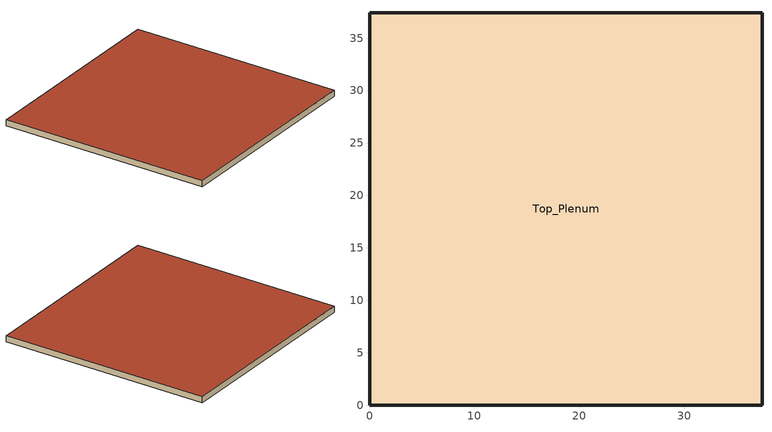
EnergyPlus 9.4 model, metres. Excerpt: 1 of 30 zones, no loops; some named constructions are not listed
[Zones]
Top_Plenum
 wall outside (SGP_Exterior_Wall): 0,0 37.42,0 37.42,37.42 0,37.42 0,0 z77.2:78.3
 roof outside (SGP_Roof): 0,37.42 0,0 37.42,0 37.42,37.42 z78.3
[Schedule:Compact]
Sch_Chiller: Through: 12/31, For: Weekdays, Until: 01:00, 0, Until: 02:00, 0, Until: 03:00, 0, Until: 04:00, 0, Until: 05:00, 0, Until: 06:00, 0, Until: 07:30, 0, Until: 08:00, 1, Until: 09:00, 1, Until: 10:00, 1, Until: 11:00, 1, Until: 12:00, 1, Until: 13:00, 1, Until: 14:00, 1, Until: 15:00, 1, Until: 16:00, 1, Until: 17:00, 1, Until: 18:00, 1, Until: 19:00, 0, Until: 20:00, 0, Until: 21:00, 0, Until: 22:00, 0, Until: 23:00, 0, Until: 24:00, 0, For: Saturday, Until: 01:00, 0, Until: 02:00, 0, Until: 03:00, 0, Until: 04:00, 0, Until: 05:00, 0, Until: 06:00, 0, Until: 07:30, 0, Until: 08:00, 1, Until: 09:00, 1, Until: 10:00, 1, Until: 11:00, 1, Until: 12:00, 1, Until: 13:00, 1, Until: 14:00, 0, Until: 15:00, 0, Until: 16:00, 0, Until: 17:00, 0, Until: 18:00, 0, Until: 19:00, 0, Until: 20:00, 0, Until: 21:00, 0, Until: 22:00, 0, Until: 23:00, 0, Until: 24:00, 0, For: Sunday Holidays, Until: 01:00, 0, Until: 02:00, 0, Until: 03:00, 0, Until: 04:00, 0, Until: 05:00, 0, Until: 06:00, 0, Until: 07:00, 0, Until: 08:00, 0, Until: 09:00, 0, Until: 10:00, 0, Until: 11:00, 0, Until: 12:00, 0, Until: 13:00, 0, Until: 14:00, 0, Until: 15:00, 0, Until: 16:00, 0, Until: 17:00, 0, Until: 18:00, 0, Until: 19:00, 0, Until: 20:00, 0, Until: 21:00, 0, Until: 22:00, 0, Until: 23:00, 0, Until: 24:00, 0, For: SummerDesignDay AllOtherDays, Until: 01:00, 0, Until: 02:00, 0, Until: 03:00, 0, Until: 04:00, 0, Until: 05:00, 0, Until: 06:00, 0, Until: 07:30, 0, Until: 08:00, 1, Until: 09:00, 1, Until: 10:00, 1, Until: 11:00, 1, Until: 12:00, 1, Until: 13:00, 1, Until: 14:00, 1, Until: 15:00, 1, Until: 16:00, 1, Until: 17:00, 1, Until: 18:00, 1, Until: 19:00, 0, Until: 20:00, 0, Until: 21:00, 0, Until: 22:00, 0, Until: 23:00, 0, Until: 24:00, 0
Sch_LiFTs: Through: 12/31, For: Weekdays, Until: 01:00, 0.01, Until: 02:00, 0.01, Until: 03:00, 0.01, Until: 04:00, 0.01, Until: 05:00, 0.01, Until: 06:00, 0.01, Until: 07:00, 0.1, Until: 08:00, 0.2, Until: 09:00, 0.25, Until: 10:00, 0.25, Until: 11:00, 0.1, Until: 12:00, 0.1, Until: 13:00, 0.1, Until: 14:00, 0.1, Until: 15:00, 0.1, Until: 16:00, 0.25, Until: 17:00, 0.25, Until: 18:00, 0.2, Until: 19:00, 0.1, Until: 20:00, 0.01, Until: 21:00, 0.01, Until: 22:00, 0.01, Until: 23:00, 0.01, Until: 24:00, 0.01, For: Saturday, Until: 01:00, 0.01, Until: 02:00, 0.01, Until: 03:00, 0.01, Until: 04:00, 0.01, Until: 05:00, 0.01, Until: 06:00, 0.01, Until: 07:00, 0.1, Until: 08:00, 0.01, Until: 09:00, 0.01, Until: 10:00, 0.01, Until: 11:00, 0.01, Until: 12:00, 0.1, Until: 13:00, 0.01, Until: 14:00, 0.01, Until: 15:00, 0.01, Until: 16:00, 0.01, Until: 17:00, 0.01, Until: 18:00, 0.01, Until: 19:00, 0.01, Until: 20:00, 0.01, Until: 21:00, 0.01, Until: 22:00, 0.01, Until: 23:00, 0.01, Until: 24:00, 0.01, For: Sunday Holidays, Until: 01:00, 0.01, Until: 02:00, 0.01, Until: 03:00, 0.01, Until: 04:00, 0.01, Until: 05:00, 0.01, Until: 06:00, 0.01, Until: 07:00, 0.01, Until: 08:00, 0.01, Until: 09:00, 0.01, Until: 10:00, 0.01, Until: 11:00, 0.01, Until: 12:00, 0.01, Until: 13:00, 0.01, Until: 14:00, 0.01, Until: 15:00, 0.01, Until: 16:00, 0.01, Until: 17:00, 0.01, Until: 18:00, 0.01, Until: 19:00, 0.01, Until: 20:00, 0.01, Until: 21:00, 0.01, Until: 22:00, 0.01, Until: 23:00, 0.01, Until: 24:00, 0.01, For: SummerDesignDay AllOtherDays, Until: 01:00, 0.01, Until: 02:00, 0.01, Until: 03:00, 0.01, Until: 04:00, 0.01, Until: 05:00, 0.01, Until: 06:00, 0.01, Until: 07:00, 0.01, Until: 08:00, 0.01, Until: 09:00, 0.01, Until: 10:00, 0.01, Until: 11:00, 0.01, Until: 12:00, 0.01, Until: 13:00, 0.01, Until: 14:00, 0.01, Until: 15:00, 0.01, Until: 16:00, 0.01, Until: 17:00, 0.01, Until: 18:00, 0.01, Until: 19:00, 0.01, Until: 20:00, 0.01, Until: 21:00, 0.01, Until: 22:00, 0.01, Until: 23:00, 0.01, Until: 24:00, 0.01
